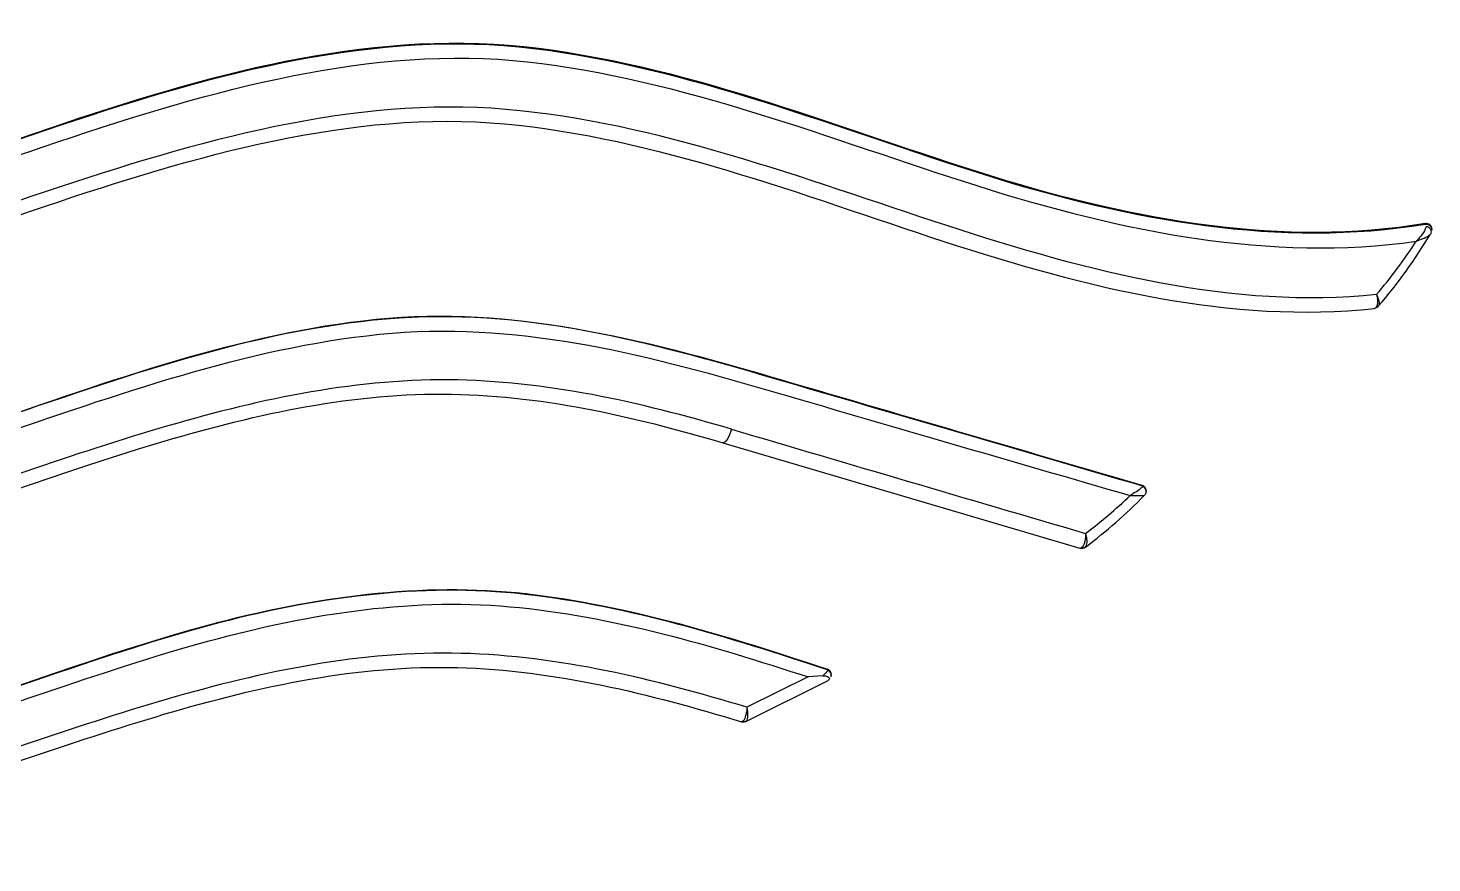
# Model space of a CAD drawing. Header units: centimetres. Extents: x -1797 to 2001, y -8788 to 1856.
# Drawn here: x -855.6762 to -855.1828, y -8610.8015 to -8610.5079 of the extents above; entities that cross this region are included whole.
import ezdxf

# ---------------------------------------------------------------- set-up
doc = ezdxf.new("R2010")
doc.units = ezdxf.units.CM
doc.header["$LTSCALE"] = 100
doc.header["$MEASUREMENT"] = 0
doc.layers.add('ID_Furniture-Fixed_01', color=141, linetype='Continuous')

msp = doc.modelspace()

# ---------------------------------------------------------------- linework, layer by layer
at = {"layer": 'ID_Furniture-Fixed_01'}
for p, q in [((-855.1851338749286, -8610.57665129377, 9.257823269087292e-05), (-855.1851344979739, -8610.576947393947, 9.257823269087292e-05)), ((-855.1828270206236, -8610.578608883934, 9.257823269087292e-05), (-855.1828276913154, -8610.578927628107, 9.257823269087292e-05)), ((-855.4320749433184, -8610.653747283986, 9.257823269087292e-05), (-855.3065694786594, -8610.690835778165, 9.257823269087292e-05)), ((-855.2847218814552, -8610.668605229532, 9.257823269087292e-05), (-855.2847225189046, -8610.668908175394, 9.257823269087292e-05)), ((-855.2847225189046, -8610.668908175394, 9.257823269087292e-05), (-855.2846376510436, -8610.66901124386, 9.257823269087292e-05)), ((-855.2832950399195, -8610.670514176229, 9.257823269087292e-05), (-855.283295700677, -8610.670828198967, 9.257823269087292e-05)), ((-855.395282863283, -8610.73332364342, 9.257823269087292e-05), (-855.3952834752661, -8610.733614486455, 9.257823269087292e-05)), ((-855.4239111406998, -8610.751712907271, 9.257823269087292e-05), (-855.3950395527306, -8610.737303274778, 9.257823269087292e-05)), ((-855.4020890791601, -8610.736073465041, 9.257823269087292e-05), (-855.4235516512065, -8610.74674315839, 9.257823269087292e-05)), ((-855.396899120876, -8610.735680396108, 9.257823269087292e-05), (-855.4020890791601, -8610.736073465041, 9.257823269087292e-05)), ((-855.3939229721684, -8610.735214263157, 9.257823269087292e-05), (-855.3939236011822, -8610.735513199837, 9.257823269087292e-05)), ((-855.4252359696163, -8610.751824668618, 9.257823269087292e-05), (-855.4255023941762, -8610.751870550897, 9.257823269087292e-05))]:
    msp.add_line(p, q, dxfattribs=at)
for centre, radius, start, end in [((-855.1848056258821, -8610.578606268176, 9.257823269087292e-05), 0.001982340124090125, 359.9637605586547, 99.53131543907166), ((-855.3398165619649, -8610.486754361993, 9.257823269087292e-05), 0.1823384606150849, 319.312235626926, 329.1050385016727), ((-855.1848277246979, -8610.578923786205, 9.257823269087292e-05), 0.002000059045902514, 359.8899395831987, 98.82297594009448), ((-855.3372297548738, -8610.48648718738, 9.257823269087292e-05), 0.1773788881206615, 319.5283151050969, 327.0829654808855), ((-834.7142772394357, -8540.52507320836, 9.257823269087292e-05), 73.11949501102961, 253.5427313043078, 253.6444445116994), ((-855.2852851679293, -8610.670516049406, 9.257823269087292e-05), 0.001992115519562673, 0.02926032188050316, 73.57512378958673), ((-855.4137219749457, -8610.544951890151, 9.257823269087292e-05), 0.1818311783891972, 306.8800550177826, 315.5577046576539), ((-855.4116962628243, -8610.544402939544, 9.257823269087292e-05), 0.1772792951029978, 307.1955060435596, 313.8359914935551), ((-855.2867980542985, -8610.48470116415, 9.257823269087292e-05), 0.1875897420482289, 269.3539372724415, 270.884533015576), ((-855.3959234127653, -8610.735509020835, 9.257823269087292e-05), 0.001999695105377381, 359.8802692629805, 71.3360146465887), ((-855.3959195584882, -8610.735217746396, 9.257823269087292e-05), 0.001998250951628065, 0.05462754265629642, 71.42013340078587), ((-855.3959234127653, -8610.735509020835, 9.257823269087292e-05), 0.001999695105377381, 345.9514304315505, 359.8802692629805)]:
    msp.add_arc(centre, radius, start, end, dxfattribs=at)
at = {"layer": 'ID_Furniture-Fixed_01', "extrusion": (0, 0, -1)}
for centre, major_axis, ratio, start_param, end_param in [((-855.1850636360411, -8610.579347686007, 9.257823269087292e-05), (-0.001731402752710206, 0.001001121624928433), 0.8900007501244283, 1.195063946838249, 3.161263841681354), ((-855.2030653972099, -8610.604317672345, 9.257823269087292e-05), (-0.001481895561842134, 0.001343125289686158), 0.8896417442243924, 3.11661866429193, 3.768956544148697), ((-855.430628082903, -8610.64896193039, 9.257823269087292e-05), (0.001421425877725997, 0.004793698830145133), 0.30489368315333, 1.479535759095358, 3.159141324521413), ((-855.2853248462281, -8610.670862531108, 9.257823269087292e-05), (-0.001519428453667593, 0.001300514196074274), 0.9856836927394037, 1.222953779707045, 3.21427204195352), ((-855.305789825253, -8610.68879201961, 9.257823269087292e-05), (-0.001145619623215542, 0.001639376612898025), 0.8998525133568892, 3.109514600038568, 3.947122198259529), ((-855.4247953357997, -8610.749919245978, 9.257823269087292e-05), (-0.0008050146139730872, 0.001830833545488938), 0.9415866829777345, 3.095140900845817, 3.812192937543422)]:
    msp.add_ellipse(centre, major_axis=major_axis, ratio=ratio, start_param=start_param, end_param=end_param, dxfattribs=at)
at = {"layer": 'ID_Furniture-Fixed_01'}
for points, knots in [([(-855.1851344979739, -8610.576947393947, 9.257823269087292e-05), (-855.2360051663875, -8610.58536278522, 9.257823269087292e-05), (-855.2886639132223, -8610.575661591443, 9.257823269087292e-05), (-855.3912668396067, -8610.54348440972, 9.257823269087292e-05), (-855.4435990770414, -8610.521894338915, 9.257823269087292e-05), (-855.5536412950371, -8610.508441739335, 9.257823269087292e-05), (-855.6102380898176, -8610.523804973554, 9.257823269087292e-05), (-855.7192640283245, -8610.56041561138, 9.257823269087292e-05), (-855.7750442739055, -8610.582069754995, 9.257823269087292e-05), (-855.8911278879234, -8610.581968337796, 9.257823269087292e-05), (-855.9465043451503, -8610.56023512406, 9.257823269087292e-05), (-856.02871770347, -8610.532218125998, 9.257823269087292e-05), (-856.0561264306086, -8610.523346933507, 9.257823269087292e-05), (-856.1123675093243, -8610.512081729545, 9.257823269087292e-05), (-856.1420284147, -8610.51049777672, 9.257823269087292e-05), (-856.2257740331963, -8610.521002466205, 9.257823269087292e-05), (-856.2772725699704, -8610.542351141297, 9.257823269087292e-05), (-856.3803244259032, -8610.573954450689, 9.257823269087292e-05), (-856.4319077180774, -8610.58267456294, 9.257823269087292e-05), (-856.4816042560844, -8610.574233320656, 9.257823269087292e-05)], [0, 0, 0, 0, 0.125, 0.125, 0.25, 0.25, 0.375, 0.375, 0.5, 0.5, 0.625, 0.625, 0.6875, 0.6875, 0.75, 0.75, 0.875, 0.875, 1, 1, 1, 1]), ([(-855.1851338749286, -8610.57665129377, 9.257823269087292e-05), (-855.2350348710618, -8610.584904883239, 9.257823269087292e-05), (-855.2864662345867, -8610.575924799348, 9.257823269087292e-05), (-855.3893928005502, -8610.543899373113, 9.257823269087292e-05), (-855.440670937028, -8610.522348672264, 9.257823269087292e-05), (-855.5527642882791, -8610.507912385205, 9.257823269087292e-05), (-855.6088760439818, -8610.523116964063, 9.257823269087292e-05), (-855.7183072442683, -8610.559801932326, 9.257823269087292e-05), (-855.7743249965017, -8610.581529150295, 9.257823269087292e-05), (-855.8897118621901, -8610.581978699147, 9.257823269087292e-05), (-855.9450100669108, -8610.560524074974, 9.257823269087292e-05), (-856.0269316788992, -8610.532544592617, 9.257823269087292e-05), (-856.054220817922, -8610.523640294728, 9.257823269087292e-05), (-856.1100973299588, -8610.512107114006, 9.257823269087292e-05), (-856.1396185500182, -8610.510147527195, 9.257823269087292e-05), (-856.2240700485929, -8610.520083392208, 9.257823269087292e-05), (-856.2758186996755, -8610.541542335617, 9.257823269087292e-05), (-856.3794452820705, -8610.573454890065, 9.257823269087292e-05), (-856.431509455728, -8610.582444436153, 9.257823269087292e-05), (-856.4816036313939, -8610.573936437668, 9.257823269087292e-05)], [0, 0, 0, 0, 0.125, 0.125, 0.2499999999999999, 0.2499999999999999, 0.3749999999999999, 0.3749999999999999, 0.4999999999999999, 0.4999999999999999, 0.625, 0.625, 0.6875, 0.6875, 0.7499999999999999, 0.7499999999999999, 0.875, 0.875, 1, 1, 1, 1]), ([(-856.478453926404, -8610.580178561633, 9.257823269087292e-05), (-856.4285633953498, -8610.587553908434, 9.257823269087292e-05), (-856.3775959964848, -8610.577859101844, 9.257823269087292e-05), (-856.2750154697358, -8610.546181722522, 9.257823269087292e-05), (-856.223761173622, -8610.525116755227, 9.257823269087292e-05), (-856.1403539675873, -8610.515421211443, 9.257823269087292e-05), (-856.1109183066671, -8610.517430145948, 9.257823269087292e-05), (-856.0551332399593, -8610.5290725957, 9.257823269087292e-05), (-856.0279073046306, -8610.537987549402, 9.257823269087292e-05), (-855.9461612189814, -8610.565846553758, 9.257823269087292e-05), (-855.8909915362021, -8610.586912945037, 9.257823269087292e-05), (-855.7756111945425, -8610.58710646638, 9.257823269087292e-05), (-855.720004619862, -8610.566146319, 9.257823269087292e-05), (-855.6115987219875, -8610.529740568985, 9.257823269087292e-05), (-855.5554378626664, -8610.513695025184, 9.257823269087292e-05), (-855.4460503953994, -8610.525893224061, 9.257823269087292e-05), (-855.3939070313843, -8610.547165089787, 9.257823269087292e-05), (-855.2917324483221, -8610.579452455695, 9.257823269087292e-05), (-855.2394100106878, -8610.590209259908, 9.257823269087292e-05), (-855.1883275684197, -8610.5828791415, 9.257823269087292e-05)], [0, 0, 0, 0, 0.125, 0.125, 0.25, 0.25, 0.3125000000000001, 0.3125000000000001, 0.3750000000000001, 0.3750000000000001, 0.5000000000000001, 0.5000000000000001, 0.6250000000000001, 0.6250000000000001, 0.7500000000000001, 0.7500000000000001, 0.8750000000000001, 0.8750000000000001, 1, 1, 1, 1]), ([(-855.2022928765552, -8610.601618889445, 9.257823269087292e-05), (-855.2525905853283, -8610.606891170239, 9.257823269087292e-05), (-855.3033332851535, -8610.59368219759, 9.257823269087292e-05), (-855.4034032452594, -8610.561053598449, 9.257823269087292e-05), (-855.454678356951, -8610.541189162768, 9.257823269087292e-05), (-855.5618750406186, -8610.531812065425, 9.257823269087292e-05), (-855.6171482040106, -8610.547686682901, 9.257823269087292e-05), (-855.7232950116752, -8610.583295437002, 9.257823269087292e-05), (-855.7762807159354, -8610.60390372626, 9.257823269087292e-05), (-855.8334131379386, -8610.60430805502, 9.257823269087292e-05)], [0, 0, 0, 0, 0.2499999999999999, 0.2499999999999999, 0.4999999999999999, 0.4999999999999999, 0.75, 0.75, 1, 1, 1, 1]), ([(-855.8334403413676, -8610.609316136597, 9.257823269087292e-05), (-855.7775100492429, -8610.608940253132, 9.257823269087292e-05), (-855.7234113295747, -8610.588508951387, 9.257823269087292e-05), (-855.6174310954987, -8610.55276100635, 9.257823269087292e-05), (-855.5622515972684, -8610.536661165766, 9.257823269087292e-05), (-855.4553741609091, -8610.546523514966, 9.257823269087292e-05), (-855.4043074266463, -8610.566662782661, 9.257823269087292e-05), (-855.3043448625906, -8610.599193933744, 9.257823269087292e-05), (-855.2534072032051, -8610.611988316328, 9.257823269087292e-05), (-855.2030210673581, -8610.606468095448, 9.257823269087292e-05)], [0, 0, 0, 0, 0.2500000000000001, 0.2500000000000001, 0.5000000000000002, 0.5000000000000002, 0.7500000000000001, 0.7500000000000001, 1, 1, 1, 1]), ([(-855.1848701389379, -8610.577546868764, 9.257823269087292e-05), (-855.1848623335593, -8610.577828002784, 9.257823269087292e-05), (-855.1849702110615, -8610.578189954545, 9.257823269087292e-05), (-855.1851417343707, -8610.578574819257, 9.257823269087292e-05), (-855.1854752363759, -8610.57932313244, 9.257823269087292e-05), (-855.1860556515719, -8610.580189274388, 9.257823269087292e-05), (-855.1867334599158, -8610.581048167303, 9.257823269087292e-05), (-855.1870265507298, -8610.581419560822, 9.257823269087292e-05), (-855.1873422575752, -8610.58179476837, 9.257823269087292e-05), (-855.1876753659428, -8610.582169444904, 9.257823269087292e-05), (-855.1877988688632, -8610.5823083596, 9.257823269087292e-05), (-855.1879248870348, -8610.582447334662, 9.257823269087292e-05), (-855.1880532132893, -8610.582586182634, 9.257823269087292e-05), (-855.188111594023, -8610.582649350117, 9.257823269087292e-05), (-855.1881704612199, -8610.582712500665, 9.257823269087292e-05), (-855.1882297968816, -8610.58277561724, 9.257823269087292e-05), (-855.1882622469832, -8610.582810135087, 9.257823269087292e-05), (-855.1882948474365, -8610.582844632834, 9.257823269087292e-05), (-855.1883275684197, -8610.5828791415, 9.257823269087292e-05)], [0, 0, 0, 0, 0.2310076703627306, 0.2310076703627306, 0.2310076703627306, 0.6843496683426158, 0.6843496683426158, 0.6843496683426158, 0.8778614473899722, 0.8778614473899722, 0.8778614473899722, 0.9494989149173968, 0.9494989149173968, 0.9494989149173968, 0.982083919620466, 0.982083919620466, 0.982083919620466, 1, 1, 1, 1]), ([(-855.1883275684197, -8610.5828791415, 9.257823269087292e-05), (-855.1882852919546, -8610.582863412372, 9.257823269087292e-05), (-855.1882431417068, -8610.582847696081, 9.257823269087292e-05), (-855.188201132147, -8610.582831955111, 9.257823269087292e-05), (-855.1881191888035, -8610.58280125096, 9.257823269087292e-05), (-855.1880377604559, -8610.582770499685, 9.257823269087292e-05), (-855.1879568741836, -8610.58273971079, 9.257823269087292e-05), (-855.1877862291374, -8610.582674755735, 9.257823269087292e-05), (-855.18761793708, -8610.58260961064, 9.257823269087292e-05), (-855.1874522712444, -8610.582544368486, 9.257823269087292e-05), (-855.1870236611578, -8610.582375574215, 9.257823269087292e-05), (-855.1866115268015, -8610.582205703227, 9.257823269087292e-05), (-855.1862218187937, -8610.582036674263, 9.257823269087292e-05), (-855.1852998892216, -8610.5816368036, 9.257823269087292e-05), (-855.184472192472, -8610.581228579988, 9.257823269087292e-05), (-855.1839219039987, -8610.580871886592, 9.257823269087292e-05), (-855.1836388213153, -8610.580688394242, 9.257823269087292e-05), (-855.1834250209793, -8610.580514614478, 9.257823269087292e-05), (-855.1833500941436, -8610.5803789243, 9.257823269087292e-05)], [0, 0, 0, 0, 0.01785276930374055, 0.01785276930374055, 0.01785276930374055, 0.05248919159361942, 0.05248919159361942, 0.05248919159361942, 0.1255745488964828, 0.1255745488964828, 0.1255745488964828, 0.3149326162916622, 0.3149326162916622, 0.3149326162916622, 0.7686866313220694, 0.7686866313220694, 0.7686866313220694, 1, 1, 1, 1]), ([(-855.2847225189046, -8610.668908175394, 9.257823269087292e-05), (-855.3268753913783, -8610.656641743317, 9.257823269087292e-05), (-855.3699240359922, -8610.644069268521, 9.257823269087292e-05), (-855.457490953065, -8610.618402948025, 9.257823269087292e-05), (-855.5024599238848, -8610.60606960253, 9.257823269087292e-05), (-855.5981856521214, -8610.614418149558, 9.257823269087292e-05), (-855.6436162989978, -8610.630966889006, 9.257823269087292e-05), (-855.7355932928447, -8610.66211648757, 9.257823269087292e-05), (-855.7831138095901, -8610.677785842672, 9.257823269087292e-05), (-855.8802085685682, -8610.678405665058, 9.257823269087292e-05), (-855.9276695563442, -8610.662948770367, 9.257823269087292e-05), (-856.0196528392764, -8610.631461509069, 9.257823269087292e-05), (-856.0651500859242, -8610.614441299169, 9.257823269087292e-05), (-856.1604066554507, -8610.604367452957, 9.257823269087292e-05), (-856.2068399926145, -8610.61606560952, 9.257823269087292e-05), (-856.2959461819194, -8610.641793799066, 9.257823269087292e-05), (-856.3396201542157, -8610.65435657556, 9.257823269087292e-05), (-856.3824039048302, -8610.666614229494, 9.257823269087292e-05)], [0, 0, 0, 0, 0.1250000000000001, 0.1250000000000001, 0.2500000000000002, 0.2500000000000002, 0.3750000000000001, 0.3750000000000001, 0.5000000000000001, 0.5000000000000001, 0.6250000000000001, 0.6250000000000001, 0.75, 0.75, 0.875, 0.875, 1, 1, 1, 1]), ([(-856.3824032682994, -8610.666311720248, 9.257823269087292e-05), (-856.3395619303121, -8610.65404374366, 9.257823269087292e-05), (-856.2956764097983, -8610.641425251135, 9.257823269087292e-05), (-856.2064182923825, -8610.615661706197, 9.257823269087292e-05), (-856.1588606896755, -8610.604115000231, 9.257823269087292e-05), (-856.0650509534137, -8610.61433470864, 9.257823269087292e-05), (-856.0199279706569, -8610.631095168024, 9.257823269087292e-05), (-855.9286618640929, -8610.662356895264, 9.257823269087292e-05), (-855.8812620875826, -8610.677823626302, 9.257823269087292e-05), (-855.7369376831323, -8610.67786319934, 9.257823269087292e-05), (-855.6494408909591, -8610.619970551425, 9.257823269087292e-05), (-855.5061839550779, -8610.605488616975, 9.257823269087292e-05), (-855.4600381693074, -8610.617371717812, 9.257823269087292e-05), (-855.3710615554185, -8610.643444756124, 9.257823269087292e-05), (-855.3274650310116, -8610.656172786803, 9.257823269087292e-05), (-855.2847218814552, -8610.668605229532, 9.257823269087292e-05)], [0, 0, 0, 0, 0.1249999999999999, 0.1249999999999999, 0.2499999999999999, 0.2499999999999999, 0.3749999999999998, 0.3749999999999998, 0.4999999999999998, 0.4999999999999998, 0.7499999999999997, 0.7499999999999997, 0.8749999999999997, 0.8749999999999997, 1, 1, 1, 1]), ([(-855.2016265896252, -8610.60570576544, 9.257823269087292e-05), (-855.2016699236394, -8610.60575433103, 9.257823269087292e-05), (-855.201729481016, -8610.605819679367, 9.257823269087292e-05), (-855.2018051422631, -8610.605896161054, 9.257823269087292e-05), (-855.2019064144167, -8610.605990927106, 9.257823269087292e-05), (-855.2021027491294, -8610.606149342751, 9.257823269087292e-05), (-855.2024519416675, -8610.60633833173, 9.257823269087292e-05), (-855.2027996319773, -8610.606478842128, 9.257823269087292e-05), (-855.2029986908008, -8610.606461625479, 9.257823269087292e-05), (-855.2030141051084, -8610.60646028339, 9.257823269087292e-05)], [0, 0, 0, 0, 0.1942053198198045, 0.2931678328569052, 0.3684000278650418, 0.4831350791259765, 0.6827331654639258, 0.9788030804969653, 1, 1, 1, 1]), ([(-855.2022928765552, -8610.601618889445, 9.257823269087292e-05), (-855.2022784747321, -8610.601670090817, 9.257823269087292e-05), (-855.2022644714905, -8610.601721299023, 9.257823269087292e-05), (-855.2022508737762, -8610.601772476639, 9.257823269087292e-05), (-855.2021715317053, -8610.6020710958, 9.257823269087292e-05), (-855.2021057601717, -8610.602370087674, 9.257823269087292e-05), (-855.2020551972398, -8610.602662247722, 9.257823269087292e-05), (-855.2019639956741, -8610.60318922376, 9.257823269087292e-05), (-855.2019212965563, -8610.603704456025, 9.257823269087292e-05), (-855.2019313190528, -8610.60416691894, 9.257823269087292e-05), (-855.2019410204655, -8610.60461456617, 9.257823269087292e-05), (-855.2020003981695, -8610.605024186847, 9.257823269087292e-05), (-855.2021059990768, -8610.605363156552, 9.257823269087292e-05), (-855.2022131329252, -8610.60570704686, 9.257823269087292e-05), (-855.2023708691356, -8610.605987173274, 9.257823269087292e-05), (-855.2025671091608, -8610.60617892845, 9.257823269087292e-05)], [0, 0, 0, 0, 0.02644503595825144, 0.02644503595825144, 0.02644503595825144, 0.17925559163993, 0.17925559163993, 0.17925559163993, 0.4574941235661728, 0.4574941235661728, 0.4574941235661728, 0.7266809563222832, 0.7266809563222832, 0.7266809563222832, 1, 1, 1, 1]), ([(-855.201554125428, -8610.605627457613, 9.257823269087292e-05), (-855.2014001605478, -8610.605458630456, 9.257823269087292e-05), (-855.2013041663561, -8610.605212006132, 9.257823269087292e-05), (-855.2012729749606, -8610.604909377547, 9.257823269087292e-05), (-855.2012422288178, -8610.604611068948, 9.257823269087292e-05), (-855.2012734355319, -8610.60425069489, 9.257823269087292e-05), (-855.201363029121, -8610.603857086173, 9.257823269087292e-05), (-855.2014555864255, -8610.603450457042, 9.257823269087292e-05), (-855.2016128715734, -8610.602997651662, 9.257823269087292e-05), (-855.2018217228031, -8610.602534823865, 9.257823269087292e-05), (-855.2019374991776, -8610.602278255947, 9.257823269087292e-05), (-855.2020701381141, -8610.60201577672, 9.257823269087292e-05), (-855.2022164075631, -8610.601753718569, 9.257823269087292e-05), (-855.2022414854584, -8610.601708788701, 9.257823269087292e-05), (-855.2022669843184, -8610.601663837393, 9.257823269087292e-05), (-855.2022928765552, -8610.601618889445, 9.257823269087292e-05)], [0, 0, 0, 0, 0.2733170492259798, 0.2733170492259798, 0.2733170492259798, 0.5425106238757247, 0.5425106238757247, 0.5425106238757247, 0.8207514553230567, 0.8207514553230567, 0.8207514553230567, 0.9735468928815108, 0.9735468928815108, 0.9735468928815108, 1, 1, 1, 1]), ([(-856.3782124345491, -8610.670001564271, 9.257823269087292e-05), (-856.3356945425182, -8610.657863939112, 9.257823269087292e-05), (-856.2923116062041, -8610.645430732906, 9.257823269087292e-05), (-856.2038368781343, -8610.619980150695, 9.257823269087292e-05), (-856.1575614695369, -8610.609159107973, 9.257823269087292e-05), (-856.016329861249, -8610.626089968655, 9.257823269087292e-05), (-855.9279842561334, -8610.68367754439, 9.257823269087292e-05), (-855.7835595148756, -8610.682791539519, 9.257823269087292e-05), (-855.7363308095557, -8610.667709379346, 9.257823269087292e-05), (-855.6450463302406, -8610.637005465938, 9.257823269087292e-05), (-855.6000045095673, -8610.620411655951, 9.257823269087292e-05), (-855.5054309747813, -8610.610767052036, 9.257823269087292e-05), (-855.4604914228778, -8610.622295577297, 9.257823269087292e-05), (-855.3735565166496, -8610.647684945518, 9.257823269087292e-05), (-855.3307981025766, -8610.660130625703, 9.257823269087292e-05), (-855.2889132567309, -8610.672278980643, 9.257823269087292e-05)], [0, 0, 0, 0, 0.1250000000000001, 0.1250000000000001, 0.2500000000000001, 0.2500000000000001, 0.5000000000000001, 0.5000000000000001, 0.6250000000000001, 0.6250000000000001, 0.75, 0.75, 0.875, 0.875, 1, 1, 1, 1]), ([(-855.4290430563722, -8610.648956642019, 9.257823269087292e-05), (-855.461259318268, -8610.639440920213, 9.257823269087292e-05), (-855.4941053447826, -8610.631887402653, 9.257823269087292e-05), (-855.5455297840965, -8610.631476196288, 9.257823269087292e-05), (-855.5629083416736, -8610.633313122911, 9.257823269087292e-05), (-855.5968148224913, -8610.639474757041, 9.257823269087292e-05), (-855.6135672259327, -8610.643792771558, 9.257823269087292e-05), (-855.6636080141855, -8610.658607290967, 9.257823269087292e-05), (-855.6966592861074, -8610.670998519425, 9.257823269087292e-05), (-855.7638643857256, -8610.6916616618, 9.257823269087292e-05), (-855.7978896242573, -8610.700135825988, 9.257823269087292e-05), (-855.8336156533317, -8610.700388255089, 9.257823269087292e-05)], [0, 0, 0, 0, 0.2500000000000005, 0.2500000000000005, 0.3750000000000004, 0.3750000000000004, 0.5000000000000003, 0.5000000000000003, 0.7500000000000001, 0.7500000000000001, 1, 1, 1, 1]), ([(-855.8336425104333, -8610.705396335892, 9.257823269087292e-05), (-855.7639483531891, -8610.704929639764, 9.257823269087292e-05), (-855.6976543169023, -8610.673959652875, 9.257823269087292e-05), (-855.5984371271909, -8610.644171587628, 9.257823269087292e-05), (-855.5645709337239, -8610.636482378708, 9.257823269087292e-05), (-855.4965600524349, -8610.636743829797, 9.257823269087292e-05), (-855.4638755153339, -8610.644319560342, 9.257823269087292e-05), (-855.4320749433193, -8610.653747284377, 9.257823269087292e-05)], [0, 0, 0, 0, 0.4999999999999996, 0.4999999999999996, 0.7499999999999998, 0.7499999999999998, 1, 1, 1, 1]), ([(-855.2846376510436, -8610.66901124386, 9.257823269087292e-05), (-855.2846068087581, -8610.66911141852, 9.257823269087292e-05), (-855.2846757564291, -8610.66925916367, 9.257823269087292e-05), (-855.2848127384643, -8610.669429774365, 9.257823269087292e-05), (-855.2850087282484, -8610.66967387903, 9.257823269087292e-05), (-855.2853468057408, -8610.669972012965, 9.257823269087292e-05), (-855.2857557813043, -8610.67028357604, 9.257823269087292e-05), (-855.2863088157062, -8610.670704885075, 9.257823269087292e-05), (-855.2870091296752, -8610.671165390957, 9.257823269087292e-05), (-855.2877735619447, -8610.671623389611, 9.257823269087292e-05), (-855.2879859554976, -8610.67175064217, 9.257823269087292e-05), (-855.2882044320697, -8610.671878388312, 9.257823269087292e-05), (-855.2884278493586, -8610.672006046118, 9.257823269087292e-05), (-855.2885482628483, -8610.67207484886, 9.257823269087292e-05), (-855.2886701859813, -8610.6721436685, 9.257823269087292e-05), (-855.2887934553785, -8610.672212419671, 9.257823269087292e-05), (-855.2888332471196, -8610.67223461276, 9.257823269087292e-05), (-855.2888731862097, -8610.672256792946, 9.257823269087292e-05), (-855.2889132567309, -8610.672278980643, 9.257823269087292e-05)], [0, 0, 0, 0, 0.1888858582701134, 0.1888858582701134, 0.1888858582701134, 0.4599972429247443, 0.4599972429247443, 0.4599972429247443, 0.8271063688214211, 0.8271063688214211, 0.8271063688214211, 0.9279904550240823, 0.9279904550240823, 0.9279904550240823, 0.9823346425699429, 0.9823346425699429, 0.9823346425699429, 1, 1, 1, 1]), ([(-855.304524433828, -8610.685619608326, 9.257823269087292e-05), (-855.3045239664436, -8610.685670851073, 9.257823269087292e-05), (-855.3045237969702, -8610.685722099572, 9.257823269087292e-05), (-855.3045239302726, -8610.685773322584, 9.257823269087292e-05), (-855.3045254806914, -8610.68636909249, 9.257823269087292e-05), (-855.3045688689242, -8610.68697029332, 9.257823269087292e-05), (-855.3046511271839, -8610.687527434638, 9.257823269087292e-05), (-855.3047273077289, -8610.68804341113, 9.257823269087292e-05), (-855.3048386961584, -8610.688534591382, 9.257823269087292e-05), (-855.3049779579007, -8610.688963414854, 9.257823269087292e-05), (-855.3051116139943, -8610.689374977068, 9.257823269087292e-05), (-855.3052741850354, -8610.689738880495, 9.257823269087292e-05), (-855.3054545421776, -8610.690026613556, 9.257823269087292e-05), (-855.3056385372404, -8610.690320150383, 9.257823269087292e-05), (-855.305845853167, -8610.690541598095, 9.257823269087292e-05), (-855.3060601294476, -8610.69067113846, 9.257823269087292e-05)], [0, 0, 0, 0, 0.02258321542585722, 0.02258321542585722, 0.02258321542585722, 0.2855124045835232, 0.2855124045835232, 0.2855124045835232, 0.5286168341039187, 0.5286168341039187, 0.5286168341039187, 0.7618264383434535, 0.7618264383434535, 0.7618264383434535, 1, 1, 1, 1]), ([(-855.3045974816621, -8610.690397489605, 9.257823269087292e-05), (-855.3044206441425, -8610.69027479764, 9.257823269087292e-05), (-855.3042772191436, -8610.690065049863, 9.257823269087292e-05), (-855.3041779238195, -8610.689787137988, 9.257823269087292e-05), (-855.3040805784542, -8610.689514683738, 9.257823269087292e-05), (-855.3040230184658, -8610.689170185862, 9.257823269087292e-05), (-855.3040082711261, -8610.688780740129, 9.257823269087292e-05), (-855.3039929047916, -8610.688374948031, 9.257823269087292e-05), (-855.3040235755636, -8610.687910317403, 9.257823269087292e-05), (-855.3040969267388, -8610.687422435896, 9.257823269087292e-05), (-855.3041761181237, -8610.686895709325, 9.257823269087292e-05), (-855.3043072770463, -8610.686327568455, 9.257823269087292e-05), (-855.3044791687705, -8610.68576480614, 9.257823269087292e-05), (-855.3044939481836, -8610.685716419304, 9.257823269087292e-05), (-855.30450904432, -8610.68566801197, 9.257823269087292e-05), (-855.304524433828, -8610.685619608326, 9.257823269087292e-05)], [0, 0, 0, 0, 0.2381565958302842, 0.2381565958302842, 0.2381565958302842, 0.471379601115431, 0.471379601115431, 0.471379601115431, 0.7145045780209942, 0.7145045780209942, 0.7145045780209942, 0.9774171456401908, 0.9774171456401908, 0.9774171456401908, 1, 1, 1, 1]), ([(-855.3046336097052, -8610.690422883963, 9.257823269087292e-05), (-855.3046940236693, -8610.690465653306, 9.257823269087292e-05), (-855.3047974813896, -8610.690537168724, 9.257823269087292e-05), (-855.3048959034743, -8610.69060218069, 9.257823269087292e-05), (-855.3050581101481, -8610.69069615009, 9.257823269087292e-05), (-855.3053085799668, -8610.69081372351, 9.257823269087292e-05), (-855.3057266673293, -8610.690924484177, 9.257823269087292e-05), (-855.3061949246401, -8610.690952872701, 9.257823269087292e-05), (-855.306455657683, -8610.690847802145, 9.257823269087292e-05), (-855.3065427909344, -8610.690811825883, 9.257823269087292e-05)], [0, 0, 0, 0, 0.1661586795283052, 0.3107292600250579, 0.3833410591782916, 0.4811538155541047, 0.6495894624361968, 0.8989288903998829, 1, 1, 1, 1]), ([(-855.3952834752661, -8610.733614486455, 9.257823269087292e-05), (-855.4297260738001, -8610.72219593983, 9.257823269087292e-05), (-855.4647503210692, -8610.71120264801, 9.257823269087292e-05), (-855.5382976908561, -8610.702870245157, 9.257823269087292e-05), (-855.5762352418963, -8610.708188318147, 9.257823269087292e-05), (-855.6851110844038, -8610.737562195776, 9.257823269087292e-05), (-855.7573649668673, -8610.774216456903, 9.257823269087292e-05), (-855.9094302687838, -8610.774146559113, 9.257823269087292e-05), (-855.9811080985994, -8610.73733767499, 9.257823269087292e-05), (-856.0906508685514, -8610.707143605328, 9.257823269087292e-05), (-856.1284363674783, -8610.701645060086, 9.257823269087292e-05), (-856.2016559388478, -8610.709448039222, 9.257823269087292e-05), (-856.2374556345765, -8610.720437181644, 9.257823269087292e-05), (-856.2721162212358, -8610.731771990078, 9.257823269087292e-05)], [0, 0, 0, 0, 0.1249999999999999, 0.1249999999999999, 0.2499999999999998, 0.2499999999999998, 0.4999999999999998, 0.4999999999999998, 0.7499999999999997, 0.7499999999999997, 0.8749999999999999, 0.8749999999999999, 1, 1, 1, 1]), ([(-856.272115611542, -8610.731482235182, 9.257823269087292e-05), (-856.237455134218, -8610.720151709651, 9.257823269087292e-05), (-856.2022533803017, -8610.709243573461, 9.257823269087292e-05), (-856.1280191039675, -8610.701318929707, 9.257823269087292e-05), (-856.0903276611527, -8610.706962953405, 9.257823269087292e-05), (-856.0178190102536, -8610.726961479535, 9.257823269087292e-05), (-855.98205280963, -8610.740762120211, 9.257823269087292e-05), (-855.9093301125201, -8610.764069014807, 9.257823269087292e-05), (-855.8712116561126, -8610.773922057073, 9.257823269087292e-05), (-855.7573895352555, -8610.773909958967, 9.257823269087292e-05), (-855.6856257975576, -8610.737455565395, 9.257823269087292e-05), (-855.5761219329677, -8610.707885546566, 9.257823269087292e-05), (-855.5376626024815, -8610.702636107311, 9.257823269087292e-05), (-855.4648372754166, -8610.710947473595, 9.257823269087292e-05), (-855.4297016186349, -8610.721917209783, 9.257823269087292e-05), (-855.395282863283, -8610.73332364342, 9.257823269087292e-05)], [0, 0, 0, 0, 0.1250000000000001, 0.1250000000000001, 0.2500000000000002, 0.2500000000000002, 0.3750000000000002, 0.3750000000000002, 0.5000000000000002, 0.5000000000000002, 0.7500000000000001, 0.7500000000000001, 0.8750000000000001, 0.8750000000000001, 1, 1, 1, 1]), ([(-856.265281032953, -8610.73425808818, 9.257823269087292e-05), (-856.2310668071334, -8610.723251656189, 9.257823269087292e-05), (-856.1956875086341, -8610.71291785379, 9.257823269087292e-05), (-856.1236004431182, -8610.706933105572, 9.257823269087292e-05), (-856.0864605825598, -8610.713375258802, 9.257823269087292e-05), (-855.978973853131, -8610.74407652103, 9.257823269087292e-05), (-855.9081669349209, -8610.779154851192, 9.257823269087292e-05), (-855.7585822187855, -8610.779189991285, 9.257823269087292e-05), (-855.6872539620665, -8610.744263408676, 9.257823269087292e-05), (-855.580291124423, -8610.714361331426, 9.257823269087292e-05), (-855.5432620651493, -8610.708110785814, 9.257823269087292e-05), (-855.4705805631986, -8610.714639688269, 9.257823269087292e-05), (-855.436059255994, -8610.724991882073, 9.257823269087292e-05), (-855.4020890791601, -8610.736073465041, 9.257823269087292e-05)], [0, 0, 0, 0, 0.1250000000000001, 0.1250000000000001, 0.2500000000000002, 0.2500000000000002, 0.5000000000000002, 0.5000000000000002, 0.7500000000000002, 0.7500000000000002, 0.8750000000000001, 0.8750000000000001, 1, 1, 1, 1]), ([(-855.4235516512065, -8610.74674315839, 9.257823269087292e-05), (-855.4560940532249, -8610.736868890013, 9.257823269087292e-05), (-855.4892679928346, -8610.728726701265, 9.257823269087292e-05), (-855.541332517337, -8610.727301533485, 9.257823269087292e-05), (-855.5589645509274, -8610.728867382633, 9.257823269087292e-05), (-855.5933628131031, -8610.734711698813, 9.257823269087292e-05), (-855.6103641028387, -8610.738959437544, 9.257823269087292e-05), (-855.6611525935634, -8610.753738549034, 9.257823269087292e-05), (-855.6946518187126, -8610.76631710295, 9.257823269087292e-05), (-855.7626650180734, -8610.787390785295, 9.257823269087292e-05), (-855.7971768824957, -8610.79622529761, 9.257823269087292e-05), (-855.8339074034423, -8610.796469257586, 9.257823269087292e-05)], [0, 0, 0, 0, 0.2499999999999996, 0.2499999999999996, 0.3749999999999995, 0.3749999999999995, 0.4999999999999994, 0.4999999999999994, 0.7499999999999997, 0.7499999999999997, 1, 1, 1, 1]), ([(-855.8338446816226, -8610.801477544232, 9.257823269087292e-05), (-855.829409611935, -8610.801447841077, 9.257823269087292e-05), (-855.8247371449891, -8610.801277746614, 9.257823269087292e-05), (-855.8157276009417, -8610.800698365802, 9.257823269087292e-05), (-855.8112540575651, -8610.800288140847, 9.257823269087292e-05), (-855.7979150896688, -8610.798744086936, 9.257823269087292e-05), (-855.7891310146381, -8610.797298114023, 9.257823269087292e-05), (-855.7630221639558, -8610.792041423461, 9.257823269087292e-05), (-855.7459383383987, -8610.787321371381, 9.257823269087292e-05), (-855.6951338910947, -8610.771614046625, 9.257823269087292e-05), (-855.6617887640853, -8610.759030445624, 9.257823269087292e-05), (-855.61124984617, -8610.744145310364, 9.257823269087292e-05), (-855.5943368147557, -8610.739848417026, 9.257823269087292e-05), (-855.5601206807708, -8610.733913243972, 9.257823269087292e-05), (-855.5425784463589, -8610.732305772704, 9.257823269087292e-05), (-855.4907948997227, -8610.733729833517, 9.257823269087292e-05), (-855.4578432537089, -8610.741971871468, 9.257823269087292e-05), (-855.4255023941762, -8610.751870550897, 9.257823269087292e-05)], [0, 0, 0, 0, 0.0312500000000001, 0.0312500000000001, 0.0625000000000002, 0.0625000000000002, 0.1250000000000002, 0.1250000000000002, 0.2500000000000003, 0.2500000000000003, 0.5000000000000003, 0.5000000000000003, 0.6250000000000002, 0.6250000000000002, 0.75, 0.75, 1, 1, 1, 1]), ([(-855.3952834752661, -8610.733614486455, 9.257823269087292e-05), (-855.3952199967177, -8610.733645139902, 9.257823269087292e-05), (-855.3952317129058, -8610.733739019894, 9.257823269087292e-05), (-855.3953076767204, -8610.733880351674, 9.257823269087292e-05), (-855.3953991806168, -8610.734050596006, 9.257823269087292e-05), (-855.3955856216837, -8610.734294085707, 9.257823269087292e-05), (-855.3958366160025, -8610.734579588254, 9.257823269087292e-05), (-855.3961158249315, -8610.734897184528, 9.257823269087292e-05), (-855.3964822570281, -8610.735275569758, 9.257823269087292e-05), (-855.396899120876, -8610.735680396108, 9.257823269087292e-05)], [0, 0, 0, 0, 0.2817285789997389, 0.2817285789997389, 0.2817285789997389, 0.6217818199740581, 0.6217818199740581, 0.6217818199740581, 1, 1, 1, 1]), ([(-855.396899120876, -8610.735680396108, 9.257823269087292e-05), (-855.3964577441964, -8610.735646185818, 9.257823269087292e-05), (-855.3960232493803, -8610.735681623508, 9.257823269087292e-05), (-855.3956566877825, -8610.735782554553, 9.257823269087292e-05), (-855.395370417152, -8610.735861377849, 9.257823269087292e-05), (-855.39511971247, -8610.735981100526, 9.257823269087292e-05), (-855.3949343936431, -8610.736119491932, 9.257823269087292e-05), (-855.3947485745987, -8610.736258256893, 9.257823269087292e-05), (-855.3946236089243, -8610.736418724528, 9.257823269087292e-05), (-855.3945735583068, -8610.736572203234, 9.257823269087292e-05), (-855.3945267297688, -8610.73671580152, 9.257823269087292e-05), (-855.3945434860323, -8610.736856962463, 9.257823269087292e-05), (-855.3946219259453, -8610.7369800164, 9.257823269087292e-05), (-855.3946901293255, -8610.737087011601, 9.257823269087292e-05), (-855.3948060619753, -8610.737182939523, 9.257823269087292e-05), (-855.394964270967, -8610.737266049211, 9.257823269087292e-05), (-855.3949883589924, -8610.73727870303, 9.257823269087292e-05), (-855.3950141621606, -8610.737291462196, 9.257823269087292e-05), (-855.3950395527306, -8610.737303274778, 9.257823269087292e-05)], [0, 0, 0, 0, 0.2488385092067922, 0.2488385092067922, 0.2488385092067922, 0.44245095737933, 0.44245095737933, 0.44245095737933, 0.6369010997065631, 0.6369010997065631, 0.6369010997065631, 0.8185094276182922, 0.8185094276182922, 0.8185094276182922, 0.975864402237103, 0.975864402237103, 0.975864402237103, 1, 1, 1, 1]), ([(-855.4235516512065, -8610.74674315839, 9.257823269087292e-05), (-855.4235545575746, -8610.746796595953, 9.257823269087292e-05), (-855.4235577261986, -8610.746850040661, 9.257823269087292e-05), (-855.4235611576848, -8610.746903454943, 9.257823269087292e-05), (-855.423573121336, -8610.747089680302, 9.257823269087292e-05), (-855.4235882986325, -8610.747275875683, 9.257823269087292e-05), (-855.423606565508, -8610.747460457222, 9.257823269087292e-05), (-855.4236627316884, -8610.748028000347, 9.257823269087292e-05), (-855.4237498101031, -8610.74859012479, 9.257823269087292e-05), (-855.4238612077031, -8610.749101472873, 9.257823269087292e-05), (-855.4239669810179, -8610.749587003816, 9.257823269087292e-05), (-855.4240973380358, -8610.750039038989, 9.257823269087292e-05), (-855.4242429003227, -8610.75042253478, 9.257823269087292e-05), (-855.4243851699018, -8610.750797355668, 9.257823269087292e-05), (-855.4245455024886, -8610.751115885108, 9.257823269087292e-05), (-855.4247120735565, -8610.751352713167, 9.257823269087292e-05), (-855.424880703122, -8610.751592467954, 9.257823269087292e-05), (-855.4250601044698, -8610.751754459077, 9.257823269087292e-05), (-855.4252359696163, -8610.751824668618, 9.257823269087292e-05)], [0, 0, 0, 0, 0.02204652572954336, 0.02204652572954336, 0.02204652572954336, 0.09801296173368118, 0.09801296173368118, 0.09801296173368118, 0.3344832166170998, 0.3344832166170998, 0.3344832166170998, 0.5587792571821056, 0.5587792571821056, 0.5587792571821056, 0.7779607285103992, 0.7779607285103992, 0.7779607285103992, 1, 1, 1, 1]), ([(-855.4239111406998, -8610.751712907271, 9.257823269087292e-05), (-855.4237537769379, -8610.751644244625, 9.257823269087292e-05), (-855.4236168524533, -8610.751485808829, 9.257823269087292e-05), (-855.423510942752, -8610.75125131746, 9.257823269087292e-05), (-855.4234063239303, -8610.75101968419, 9.257823269087292e-05), (-855.4233292176061, -8610.750708141719, 9.257823269087292e-05), (-855.423284762486, -8610.750341551045, 9.257823269087292e-05), (-855.4232392780525, -8610.74996647233, 9.257823269087292e-05), (-855.4232267776326, -8610.749524366285, 9.257823269087292e-05), (-855.4232474834378, -8610.749049510403, 9.257823269087292e-05), (-855.4232692899893, -8610.748549410551, 9.257823269087292e-05), (-855.4233285273924, -8610.747999663014, 9.257823269087292e-05), (-855.4234200041803, -8610.74744462828, 9.257823269087292e-05), (-855.4234497538826, -8610.747264122172, 9.257823269087292e-05), (-855.4234830045509, -8610.747082039246, 9.257823269087292e-05), (-855.4235194699384, -8610.746899928427, 9.257823269087292e-05), (-855.4235299301943, -8610.746847689135, 9.257823269087292e-05), (-855.4235406599921, -8610.74679542031, 9.257823269087292e-05), (-855.4235516512065, -8610.74674315839, 9.257823269087292e-05)], [0, 0, 0, 0, 0.2220362751050889, 0.2220362751050889, 0.2220362751050889, 0.4412187163269706, 0.4412187163269706, 0.4412187163269706, 0.6655177526499165, 0.6655177526499165, 0.6655177526499165, 0.9019885380598888, 0.9019885380598888, 0.9019885380598888, 0.9779521040631799, 0.9779521040631799, 0.9779521040631799, 1, 1, 1, 1]), ([(-855.4239121849075, -8610.751715217055, 9.257823269087292e-05), (-855.4239794133789, -8610.751746884653, 9.257823269087292e-05), (-855.4240733172039, -8610.75178771574, 9.257823269087292e-05), (-855.4242637162063, -8610.751860624117, 9.257823269087292e-05), (-855.4245389715159, -8610.751938597356, 9.257823269087292e-05), (-855.4249506414837, -8610.751976746666, 9.257823269087292e-05), (-855.425361092349, -8610.751953498513, 9.257823269087292e-05), (-855.4255575576847, -8610.751841554084, 9.257823269087292e-05), (-855.4255915636074, -8610.75182206491, 9.257823269087292e-05)], [0, 0, 0, 0, 0.242231996254825, 0.3539447653849283, 0.4618892616089006, 0.6620394564444834, 0.9495181572629052, 1, 1, 1, 1])]:
    msp.add_open_spline(points, degree=3, knots=knots, dxfattribs=at)
msp.add_rational_spline([(-855.2847225189046, -8610.668908175394, 9.257823269087292e-05), (-855.2834443443727, -8610.669290466416, 9.257823269087292e-05), (-855.2833064135893, -8610.670617251795, 9.257823269087294e-05)], [1, 0.72599473490213, 0.7616032923301691], degree=2, dxfattribs=at)

doc.saveas('drawing.dxf')
